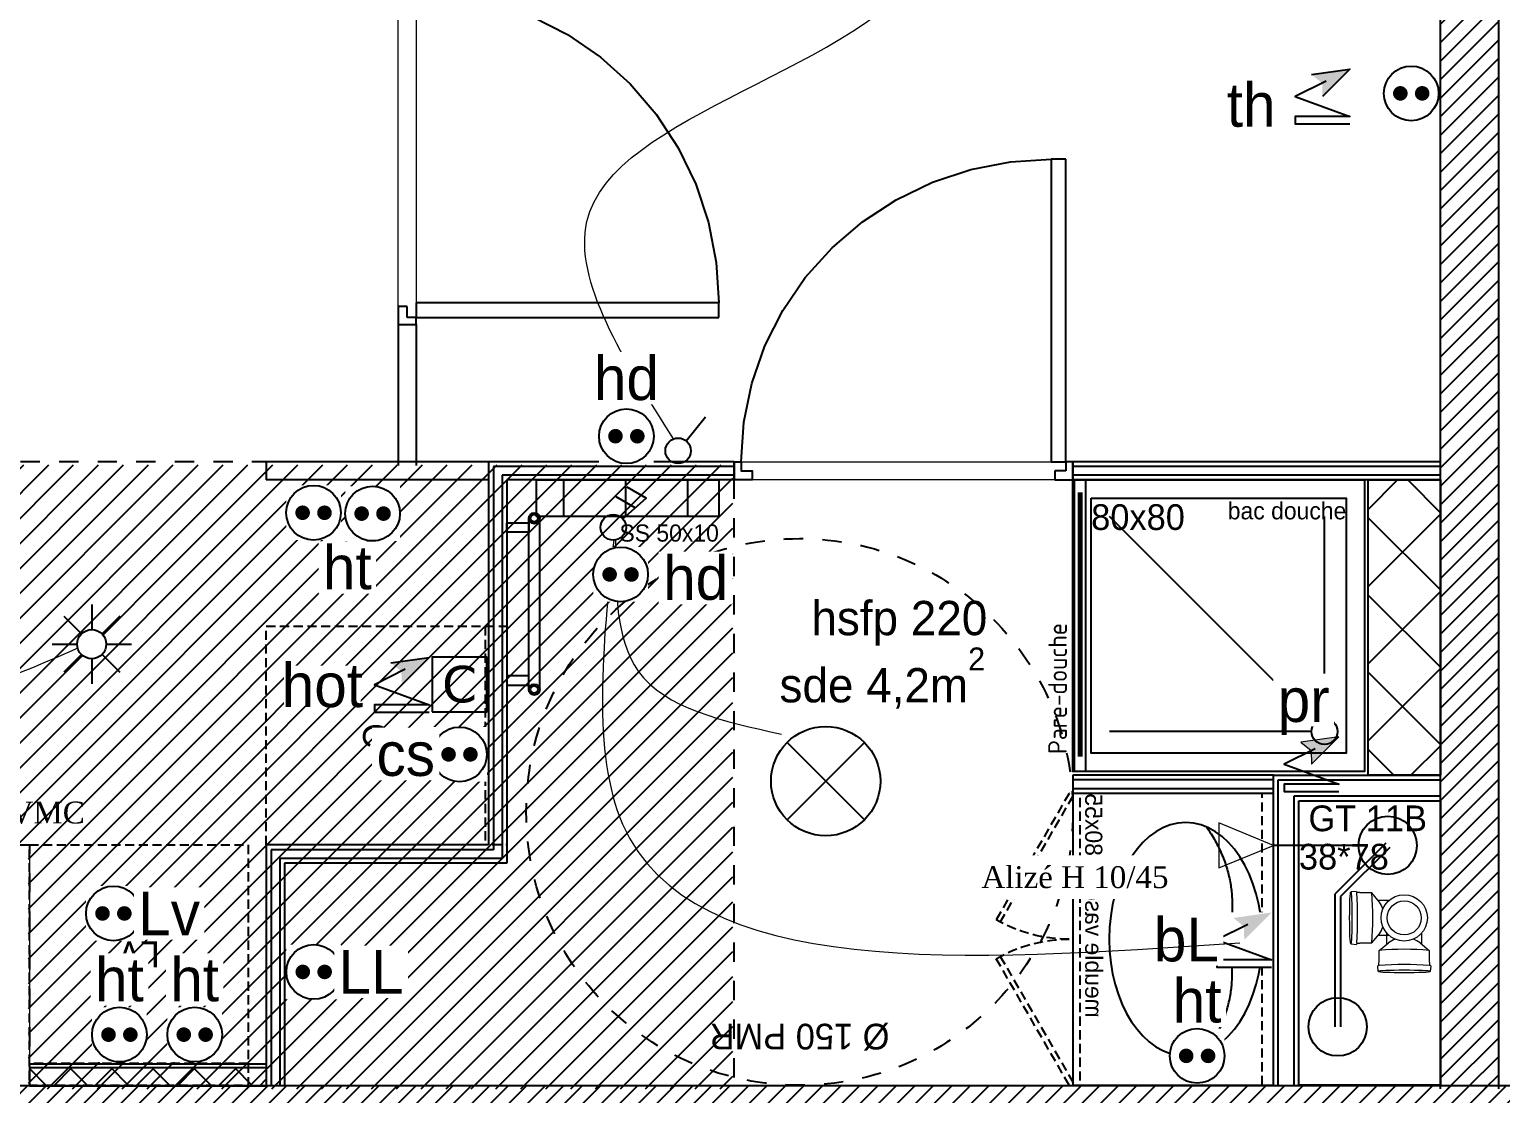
# Model space of a CAD drawing. Header units: centimetres. Extents: x -58072 to 12532, y -30603 to 6224.
# Drawn here: x 9407.3 to 9811, y 4298 to 4590 of the extents above; entities that cross this region are included whole.
import ezdxf

# ---------------------------------------------------------------- set-up
doc = ezdxf.new("R2010")
doc.units = ezdxf.units.CM
for name, pattern in [('ISO-03', [1.5, 0.6, -0.9]), ('Style de ligne -11', [0.347222, 0.20828, -0.138942]), ('Style de ligne -13', [0.147638, 0.098425, -0.049213]), ('Style de ligne -18', [0.164042, 0.054681, -0.109361]), ('Style de ligne -5', [0.20828, 0.069425, -0.138855]), ('VW-01', [0.41656, 0.20828, -0.20828])]:
    doc.linetypes.add(name, pattern=pattern)
for name, color, linetype in [('B Aménagement intérieur', 252, 'Continuous'), ('B BATI-équipement-sanitaires', 252, 'Continuous'), ('B faience', 252, 'Style de ligne -11'), ('B Faux plafonds', 252, 'Continuous'), ('B Faux plafonds_Hatch', 9, 'Continuous'), ('B GÈnÈral_Hatch', 252, 'Continuous'), ('B Général', 252, 'Continuous'), ('C ANNOTATIONS-PMR', 252, 'Style de ligne -5'), ('C ANNOTATIONS-prestations', 252, 'Continuous'), ('C ANNOTATIONS-texte', 252, 'Continuous'), ('C ANNOTATIONS-textes-numérotation gaine', 252, 'ISO-03'), ('D SURFACES-shab', 252, 'Continuous'), ('F REMPLISSAGE-vert clair', 252, 'Continuous'), ('F REMPLISSAGE-vert foncé', 252, 'Continuous'), ('prlm-EAU-CHU', 42, 'Continuous'), ('prlm-GT', 242, 'Continuous'), ('prlm-MOD', 7, 'Continuous'), ('prlm-VMC', 93, 'Continuous')]:
    doc.layers.add(name, color=color, linetype=linetype)
for name, color, linetype, lineweight in [('prlm-CHAUFF-CONV', 1, 'Continuous', 25), ('prlm-ELEC-CFA', 1, 'Continuous', 25), ('prlm-ELEC-CFO', 1, 'Continuous', 25)]:
    doc.layers.add(name, color=color, linetype=linetype, lineweight=lineweight)
doc.layers.add('prlm-ZEROPLOT', color=254, linetype='Continuous', plot=False)
doc.styles.add('Eurostile', font='Eurosti.TTF')
doc.styles.add('Eurostile (italic)', font='Eurostib.TTF')
doc.styles.add('prlm-elec-cfa', font='comic.ttf', dxfattribs={"height": 12})
doc.styles.add('prlm-elec-cfo', font='comic.ttf', dxfattribs={"height": 12})
doc.styles.add('prlm-vmc', font='pala.ttf', dxfattribs={"height": 14})
doc.styles.get("Standard").update_dxf_attribs({"font": 'isocp.shx', "height": 12})
pattern_1 = [(45, (0, 0), (2.4253472, -2.6458333), [])]

# ---------------------------------------------------------------- blocks, each defined once
blk = doc.blocks.new('B 60.Groupe-39-1')
at = {"layer": 'B Général', "linetype": 'Continuous'}
for p, q in [((9748.66, 4300.26), (9748.66, 4385.39)), ((9748.66, 4385.39), (9794.16, 4385.39)), ((9755.66, 4300.26), (9755.66, 4378.39)), ((9755.66, 4378.39), (9794.16, 4378.39))]:
    blk.add_line(p, q, dxfattribs=at)
at = {"layer": 'F REMPLISSAGE-vert clair'}
for p, q in [((9749.96, 4300.26), (9749.96, 4384.09)), ((9749.96, 4384.09), (9794.16, 4384.09)), ((9754.36, 4300.26), (9754.36, 4379.69)), ((9754.36, 4379.69), (9794.16, 4379.69))]:
    blk.add_line(p, q, dxfattribs=at)
at = {"layer": 'F REMPLISSAGE-vert foncé', "linetype": 'Continuous'}
for p, q in [((9748.66, 4300.26), (9748.66, 4385.39)), ((9748.66, 4385.39), (9794.16, 4385.39)), ((9755.66, 4300.26), (9755.66, 4378.39)), ((9755.66, 4378.39), (9794.16, 4378.39))]:
    blk.add_line(p, q, dxfattribs=at)
at = {"layer": 'F REMPLISSAGE-vert foncé'}
for p, q in [((9749.96, 4300.26), (9749.96, 4384.09)), ((9749.96, 4384.09), (9794.16, 4384.09)), ((9754.36, 4300.26), (9754.36, 4379.69)), ((9754.36, 4379.69), (9794.16, 4379.69))]:
    blk.add_line(p, q, dxfattribs=at)
blk = doc.blocks.new('B 60.Groupe-42-1')
at = {"layer": 'C ANNOTATIONS-textes-numérotation gaine', "linetype": 'VW-01', "ltscale": 25.4, "flags": 128}
blk.add_lwpolyline([(9755.66, 4378.39), (9794.48, 4378.39), (9794.48, 4300.33), (9755.66, 4300.33)], close=True, dxfattribs=at)
at = {"layer": 'C ANNOTATIONS-textes-numérotation gaine', "insert": (9755.66, 4377.08), "char_height": 7.056, "width": 42.9111, "attachment_point": 1, "line_spacing_factor": 0.894578, "style": 'Eurostile'}
blk.add_mtext(' GT 11B\\P38*78', dxfattribs=at)
blk = doc.blocks.new('xi.pdch')
at = {"layer": 'prlm-MOD', "color": 0, "linetype": 'ByBlock', "lineweight": -2, "ltscale": 50}
blk.add_lwpolyline([(-32.52, -3.22), (-32.52, -0.19), (47.48, -0.19), (47.48, -3.22)], close=True, dxfattribs=at)
at = {"layer": 'prlm-MOD', "color": 0, "linetype": 'ByBlock', "lineweight": 5, "ltscale": 50, "const_width": 1.3}
blk.add_lwpolyline([(-28.4, -1.71), (44.13, -1.71), (44.13, -1.71)], dxfattribs=at)
at = {"layer": 'prlm-MOD', "color": 0, "insert": (-27.71, 7.06), "char_height": 5.1497, "width": 137.3149, "attachment_point": 1}
blk.add_mtext('Pare-douche', dxfattribs=at)
blk = doc.blocks.new('xi.cceu2')
at = {"layer": 'prlm-EAU-CHU', "color": 0, "lineweight": 13}
for p, q in [((7.27, 4.87), (4.09, 4.87)), ((6.83, 4.34), (8.91, 6.84)), ((8.92, 6.85), (12.09, 6.85)), ((12.09, 6.85), (12.22, 6.97)), ((12.22, 6.97), (13.03, 6.97)), ((13.12, 7.25), (13.03, 6.97)), ((13.12, 7.25), (14.67, 7.11)), ((-4.34, -6.83), (-6.84, -8.91)), ((-4.87, -7.27), (-4.87, -4.09)), ((4.09, -4.87), (7.27, -4.87)), ((6.84, -8.91), (4.34, -6.83)), ((4.87, -4.09), (4.87, -7.27)), ((8.91, -6.84), (6.83, -4.34)), ((12.09, -6.85), (8.92, -6.85)), ((12.22, -6.97), (12.09, -6.85)), ((13.03, -6.97), (12.22, -6.97)), ((13.03, -6.94), (13.12, -7.25)), ((14.67, -7.11), (13.12, -7.25)), ((-6.85, -12.09), (-6.97, -12.22)), ((-6.85, -8.92), (-6.85, -12.09)), ((6.85, -12.09), (6.85, -8.92)), ((6.97, -12.22), (6.85, -12.09)), ((-7.25, -13.12), (-6.97, -13.03)), ((-7.25, -13.12), (-7.11, -14.67)), ((-6.97, -12.22), (-6.97, -13.03)), ((6.94, -13.03), (7.25, -13.12)), ((6.97, -13.03), (6.97, -12.22)), ((7.11, -14.67), (7.25, -13.12))]:
    blk.add_line(p, q, dxfattribs=at)
for radius in [6.36, 4.67]:
    blk.add_circle((0, 0), radius, dxfattribs=at)
for centre, radius, start, end in [((11.68, 0.73), 6.05, 143.4458, 163.8668), ((87.18, 0), 78.56, 174.9975, 185.0025), ((119.65, -0.01), 106.84, 176.2523, 183.719), ((11.68, -0.73), 6.05, 196.1332, 216.5542), ((-0.73, -11.68), 6.05, 106.1332, 126.5542), ((0.73, -11.68), 6.05, 53.4458, 73.8668), ((0, -87.18), 78.56, 84.9975, 95.0025), ((0.01, -119.65), 106.84, 86.281, 93.7477)]:
    blk.add_arc(centre, radius, start, end, dxfattribs=at)
at = {"layer": 'prlm-EAU-CHU', "color": 0, "lineweight": 13, "extrusion": (0, 0, -1)}
blk.add_ellipse((14.67, 0), major_axis=(0, -7.1), ratio=0.043635, dxfattribs=at)
at = {"layer": 'prlm-EAU-CHU', "color": 0, "lineweight": 13}
blk.add_ellipse((0, -14.67), major_axis=(7.1, 0), ratio=0.043635, dxfattribs=at)
blk = doc.blocks.new('xi.be')
at = {"layer": 'prlm-VMC', "color": 0, "linetype": 'ByBlock', "lineweight": 5, "flags": 128}
blk.add_lwpolyline([(-6.17, -15), (6.17, -15), (0, 0)], close=True, dxfattribs=at)
at = {"layer": 'prlm-VMC', "color": 0, "linetype": 'ByBlock', "lineweight": 5}
blk.add_solid([(0, -1), (5.17, -14), (-5.17, -14), (0, -1)], dxfattribs=at)
blk = doc.blocks.new('xi.SA')
at = {"layer": 'prlm-ELEC-CFO', "color": 0}
blk.add_lwpolyline([(0.2, -1.28), (5.5, 5.28)], dxfattribs=at)
blk.add_circle((-2, -4), 3.5, dxfattribs=at)
blk = doc.blocks.new('xi.PCHD')
at = {"color": 0, "lineweight": 5}
blk.add_wipeout([(-7.5, -7.5), (7.5, -7.5), (7.5, 7.5), (-7.5, 7.5)], dxfattribs=at).dxf.layer = 'prlm-ELEC-CFO'
at = {"layer": 'prlm-ELEC-CFO', "color": 0, "linetype": 'ByBlock', "lineweight": 5, "const_width": 2}
for points in [[(-4, 0, 1), (-2, 0, 1)], [(2, 0, 1), (4, 0, 1)]]:
    blk.add_lwpolyline(points, format="xyb", close=True, dxfattribs=at)
at = {"layer": 'prlm-ELEC-CFO', "color": 0, "linetype": 'ByBlock', "lineweight": -2}
blk.add_circle((0, 0), 7.5, dxfattribs=at)
blk = doc.blocks.new('xi.PC')
at = {"color": 0, "lineweight": 5}
blk.add_wipeout([(-7.5, -7.5), (7.5, -7.5), (7.5, 7.5), (-7.5, 7.5)], dxfattribs=at).dxf.layer = 'prlm-ELEC-CFO'
at = {"layer": 'prlm-ELEC-CFO', "color": 0, "linetype": 'ByBlock', "lineweight": 5, "const_width": 2}
for points in [[(-4, 0, 1), (-2, 0, 1)], [(2, 0, 1), (4, 0, 1)]]:
    blk.add_lwpolyline(points, format="xyb", close=True, dxfattribs=at)
at = {"layer": 'prlm-ELEC-CFO', "color": 0, "linetype": 'ByBlock', "lineweight": -2}
blk.add_circle((0, 0), 7.5, dxfattribs=at)
blk = doc.blocks.new('xi.BL')
at = {"color": 0, "lineweight": 5}
blk.add_wipeout([(-7.5, -7.5), (7.5, -7.5), (7.5, 7.5), (-7.5, 7.5)], dxfattribs=at).dxf.layer = 'prlm-ELEC-CFO'
at = {"layer": 'prlm-ELEC-CFO', "lineweight": 5}
blk.add_hatch(color=0, dxfattribs=at).paths.add_polyline_path([(-3, 6), (-0.1, 3.7), (0, 0), (7.5, 7.5)])
at = {"layer": 'prlm-ELEC-CFO', "color": 0}
blk.add_lwpolyline([(0.95, 4.23), (-7.5, 0), (7.5, -5.5), (-7.5, -5.5), (-7.5, -7.5), (7.5, -7.5)], dxfattribs=at)
blk = doc.blocks.new('xi.PTCE')
at = {"layer": 'prlm-ELEC-CFO', "color": 0}
for points in [[(-10.61, 10.61), (10.61, -10.61)], [(10.61, 10.61), (-10.61, -10.61)]]:
    blk.add_lwpolyline(points, dxfattribs=at)
at = {"layer": 'prlm-ELEC-CFO', "color": 0, "linetype": 'ByBlock'}
blk.add_circle((0, 0), 15, dxfattribs=at)
blk = doc.blocks.new('xi.DA')
at = {"layer": 'prlm-ELEC-CFO', "color": 0}
for points in [[(4.05, 1.39), (-1.17, 4.34)], [(0.61, -1.67), (7.04, 4.05), (1.81, 7.01)]]:
    blk.add_lwpolyline(points, dxfattribs=at)
blk.add_circle((-2, -4), 3.5, dxfattribs=at)
blk = doc.blocks.new('xi.PCHT')
at = {"color": 0, "lineweight": 5}
blk.add_wipeout([(-7.5, -7.5), (7.5, -7.5), (7.5, 7.5), (-7.5, 7.5)], dxfattribs=at).dxf.layer = 'prlm-ELEC-CFO'
at = {"layer": 'prlm-ELEC-CFO', "color": 0, "linetype": 'ByBlock', "lineweight": 5, "const_width": 2}
for points in [[(-4, 0, 1), (-2, 0, 1)], [(2, 0, 1), (4, 0, 1)]]:
    blk.add_lwpolyline(points, format="xyb", close=True, dxfattribs=at)
at = {"layer": 'prlm-ELEC-CFO', "color": 0, "linetype": 'ByBlock', "lineweight": -2}
blk.add_circle((0, 0), 7.5, dxfattribs=at)
blk = doc.blocks.new('xi.SPOT')
at = {"color": 0, "lineweight": 5}
blk.add_wipeout([(-4, 0), (-2.83, -2.83), (0, -4), (2.83, -2.83), (4, 0), (2.83, 2.83), (0, 4), (-2.83, 2.83)], dxfattribs=at).dxf.layer = 'prlm-ELEC-CFO'
at = {"layer": 'prlm-ELEC-CFO', "color": 0, "linetype": 'ByBlock', "lineweight": -2, "flags": 128}
for points in [[(0, 10.88), (0, 4)], [(-7.69, 7.69), (-2.83, 2.83)], [(7.69, 7.69), (2.83, 2.83)], [(-10.88, 0), (-4, 0)], [(4, 0), (10.88, 0)], [(-2.83, -2.83), (-7.69, -7.69)], [(0, -4), (0, -10.88)], [(2.83, -2.83), (7.69, -7.69)]]:
    blk.add_lwpolyline(points, dxfattribs=at)
at = {"layer": 'prlm-ELEC-CFO', "color": 0, "linetype": 'ByBlock', "lineweight": -2}
blk.add_circle((0, 0), 4, dxfattribs=at)
blk = doc.blocks.new('xi.LV')
at = {"color": 0, "lineweight": 5}
blk.add_wipeout([(-7.5, -7.5), (7.5, -7.5), (7.5, 7.5), (-7.5, 7.5)], dxfattribs=at).dxf.layer = 'prlm-ELEC-CFO'
at = {"layer": 'prlm-ELEC-CFO', "color": 0, "linetype": 'ByBlock', "lineweight": 5, "const_width": 2}
for points in [[(-4, 0, 1), (-2, 0, 1)], [(2, 0, 1), (4, 0, 1)]]:
    blk.add_lwpolyline(points, format="xyb", close=True, dxfattribs=at)
at = {"layer": 'prlm-ELEC-CFO', "color": 0, "linetype": 'ByBlock', "lineweight": -2}
blk.add_circle((0, 0), 7.5, dxfattribs=at)
blk = doc.blocks.new('xi.SF32')
at = {"layer": 'prlm-ELEC-CFO', "color": 0, "flags": 128}
blk.add_lwpolyline([(-7.5, -7.5), (7.5, -7.5), (7.5, 7.5), (-7.5, 7.5)], close=True, dxfattribs=at)
at = {"layer": 'prlm-ELEC-CFO', "color": 0, "linetype": 'ByBlock', "insert": (0, 0), "char_height": 10, "width": 11.36, "attachment_point": 5}
blk.add_mtext('{\\fVerdana|b0|i0|c0|p34;C}', dxfattribs=at)
blk = doc.blocks.new('xi.PCS')
at = {"color": 0, "lineweight": 5}
blk.add_wipeout([(-7.5, -7.5), (7.5, -7.5), (7.5, 7.5), (-7.5, 7.5)], dxfattribs=at).dxf.layer = 'prlm-ELEC-CFO'
at = {"layer": 'prlm-ELEC-CFO', "color": 0, "linetype": 'ByBlock', "lineweight": 5, "const_width": 2}
for points in [[(-4, 0, 1), (-2, 0, 1)], [(2, 0, 1), (4, 0, 1)]]:
    blk.add_lwpolyline(points, format="xyb", close=True, dxfattribs=at)
at = {"layer": 'prlm-ELEC-CFO', "color": 0, "linetype": 'ByBlock', "lineweight": -2}
blk.add_circle((0, 0), 7.5, dxfattribs=at)
blk = doc.blocks.new('xi.LL')
at = {"color": 0, "lineweight": 5}
blk.add_wipeout([(-7.5, -7.5), (7.5, -7.5), (7.5, 7.5), (-7.5, 7.5)], dxfattribs=at).dxf.layer = 'prlm-ELEC-CFO'
at = {"layer": 'prlm-ELEC-CFO', "color": 0, "linetype": 'ByBlock', "lineweight": 5, "const_width": 2}
for points in [[(-4, 0, 1), (-2, 0, 1)], [(2, 0, 1), (4, 0, 1)]]:
    blk.add_lwpolyline(points, format="xyb", close=True, dxfattribs=at)
at = {"layer": 'prlm-ELEC-CFO', "color": 0, "linetype": 'ByBlock', "lineweight": -2}
blk.add_circle((0, 0), 7.5, dxfattribs=at)
blk = doc.blocks.new('xi.hot')
at = {"layer": 'prlm-ELEC-CFO', "lineweight": 5}
blk.add_hatch(color=0, dxfattribs=at).paths.add_polyline_path([(-3, 6), (-0.1, 3.7), (0, 0), (7.5, 7.5)])
at = {"layer": 'prlm-ELEC-CFO', "color": 0}
for points in [[(0.95, 4.23), (-7.5, 0), (7.5, -5.5), (-7.5, -5.5), (-7.5, -7.5), (7.5, -7.5)], [(-3, 6), (7.5, 7.5), (0, 0)]]:
    blk.add_lwpolyline(points, dxfattribs=at)
blk = doc.blocks.new('xi.TSL-050-050')
at = {"layer": 'prlm-CHAUFF-CONV', "linetype": 'ByBlock', "lineweight": -2}
h = blk.add_hatch(color=0, dxfattribs=at)
edge = h.paths.add_edge_path()
edge.add_arc((-23.5, 7.5), 1.5, 0, 360)
edge = h.paths.add_edge_path(flags=17)
edge.add_arc((-23.5, 7.5), 1, 0, 360)
edge = h.paths.add_edge_path()
edge.add_arc((23.5, 7.5), 1.5, 0, 360)
edge = h.paths.add_edge_path(flags=17)
edge.add_arc((23.5, 7.5), 1, 0, 360)
at = {"layer": 'prlm-CHAUFF-CONV', "color": 0, "linetype": 'ByBlock', "lineweight": -2, "flags": 128}
for points in [[(23.5, 9), (-23.5, 9)], [(23.5, 6), (-23.5, 6)]]:
    blk.add_lwpolyline(points, dxfattribs=at)
at = {"layer": 'prlm-CHAUFF-CONV', "color": 0, "linetype": 'ByBlock', "lineweight": -2}
for points in [[(-19.73, 0), (-22.27, 0), (-22.27, 6), (-19.73, 6)], [(19.73, 0), (22.27, 0), (22.27, 6), (19.73, 6)]]:
    blk.add_lwpolyline(points, close=True, dxfattribs=at)
for centre, radius in [((-23.5, 7.5), 1.5), ((-23.5, 7.5), 1), ((23.5, 7.5), 1.5), ((23.5, 7.5), 1)]:
    blk.add_circle(centre, radius, dxfattribs=at)
at = {"layer": 'prlm-ZEROPLOT', "linetype": 'ByBlock', "lineweight": -2, "flags": 128}
blk.add_lwpolyline([(-21, 0), (21, 0)], dxfattribs=at)
blk = doc.blocks.new('B 60.Rond 150_PMR')
at = {"layer": 'B Général', "linetype": 'VW-01', "ltscale": 25.4}
blk.add_circle((0, 0), 75, dxfattribs=at)
at = {"layer": 'B Général', "insert": (-61.5, 0), "char_height": 7.056, "attachment_point": 5, "rotation": 90, "line_spacing_factor": 0.894578, "style": 'Eurostile (italic)'}
blk.add_mtext('Ø 150 PMR', dxfattribs=at)
blk = doc.blocks.new('B 60.Lave Vaisselle')
at = {"layer": 'B Général', "linetype": 'Style de ligne -13', "ltscale": 25.4, "flags": 128}
blk.add_lwpolyline([(-30, 30), (-30, 36), (30, 36), (30, 30)], dxfattribs=at)
blk.add_lwpolyline([(-30, 30), (30, 30), (30, -30), (-30, -30)], close=True, dxfattribs=at)
at = {"layer": 'B Général', "insert": (0, 0), "char_height": 7.056, "attachment_point": 5, "line_spacing_factor": 0.894578, "style": 'Eurostile'}
blk.add_mtext('LV', dxfattribs=at)
blk = doc.blocks.new('B 60.Cuisson')
at = {"layer": 'B Général', "linetype": 'Style de ligne -13', "ltscale": 25.4, "flags": 128}
blk.add_lwpolyline([(-30, 30), (-30, 36), (30, 36), (30, 30)], dxfattribs=at)
blk.add_lwpolyline([(-30, 30), (30, 30), (30, -30), (-30, -30)], close=True, dxfattribs=at)
at = {"layer": 'B Général', "insert": (0, 0), "char_height": 7.06, "attachment_point": 5, "line_spacing_factor": 0.894578, "style": 'Eurostile'}
blk.add_mtext('C', dxfattribs=at)
blk = doc.blocks.new('B 60.Groupe-3-1')
at = {"layer": 'B Général', "linetype": 'Continuous'}
for centre, major_axis, ratio in [((0, -24.07), (32, 0), 0.65625), ((0, -6.97), (1.5, 0), 1), ((0, -17.15), (2.5, 0), 1)]:
    blk.add_ellipse(centre, major_axis=major_axis, ratio=ratio, dxfattribs=at)
for points in [[(-30.82, -18.37), (-20.7, -11.37), (-9.74, -11.32), (-4.71, -11.3), (0, -11.3)], [(30.82, -18.37), (20.7, -11.37), (9.74, -11.32), (4.71, -11.3), (0, -11.3)]]:
    blk.add_open_spline(points, degree=2, knots=[0, 0, 0, 1, 1, 2, 2, 2], dxfattribs=at)
blk.add_open_spline([(-30.45, -17.59), (-30.5, -17.61), (-30.55, -17.64)], degree=2, dxfattribs=at)
blk = doc.blocks.new('B 60.meuble vasque 80x60')
at = {"layer": 'B BATI-équipement-sanitaires', "linetype": 'Style de ligne -13', "ltscale": 25.4, "flags": 128}
for points in [[(-40, -3.07), (40, -3.07), (40, -53.07), (-40, -53.07)], [(-40, -56.07), (-5.36, -76.07), (-4.71, -74.94), (-39.35, -54.94)], [(40, -56.07), (5.36, -76.07), (4.71, -74.94), (39.35, -54.94)]]:
    blk.add_lwpolyline(points, close=True, dxfattribs=at)
at = {"layer": 'B BATI-équipement-sanitaires', "linetype": 'Style de ligne -13', "ltscale": 25.4}
for centre, start, end in [((-40, -56.07), 330, 0), ((40, -56.07), 180, 210)]:
    blk.add_arc(centre, 40, start, end, dxfattribs=at)
at = {"layer": 'B Général', "flags": 128}
blk.add_lwpolyline([(-40, 0), (40, 0), (40, -55), (-40, -55)], close=True, dxfattribs=at)
at = {"layer": 'B Général'}
blk.add_blockref('B 60.Groupe-3-1', (0, 0), dxfattribs=at)
at = {"layer": 'C ANNOTATIONS-prestations', "insert": (40, -53.07), "char_height": 4.7037, "width": 80, "attachment_point": 9, "line_spacing_factor": 0.894578, "style": 'Eurostile'}
blk.add_mtext('meuble vasque 80x55', dxfattribs=at)
blk = doc.blocks.new('B 60.Sèche-serviette')
at = {"layer": 'B GÈnÈral_Hatch', "linetype": 'Continuous'}
h = blk.add_hatch(dxfattribs=at)
h.set_pattern_fill('H_BARDAGE V 150', color=256, style=0, pattern_type=2)
h.set_pattern_definition([(90, (0, 3.493), (17, 0), [])])
h.paths.add_polyline_path([(-25, 8.4925), (25, 8.4925), (25, -1.5075), (-25, -1.5075)])
at = {"layer": 'B Général', "linetype": 'Continuous', "flags": 128}
blk.add_lwpolyline([(-25, 8.4925), (25, 8.4925), (25, -1.5075), (-25, -1.5075)], close=True, dxfattribs=at)
at = {"layer": 'C ANNOTATIONS-prestations', "insert": (25, -8.4925), "char_height": 4.7037, "width": 50, "attachment_point": 9, "line_spacing_factor": 0.894578, "style": 'Eurostile'}
blk.add_mtext('SS 50x10', dxfattribs=at)
blk = doc.blocks.new('B 60.Bac douche 80.80')
at = {"layer": 'B faience', "lineweight": 18, "flags": 128}
blk.add_lwpolyline([(-41, -40), (40, -40), (40, 41)], dxfattribs=at)
at = {"layer": 'B Général', "linetype": 'Continuous'}
for p, q in [((25.5, -25.5), (-31, 31)), ((28, -24.46), (28, 31)), ((24.46, -28), (-31, -28))]:
    blk.add_line(p, q, dxfattribs=at)
at = {"layer": 'B Général', "linetype": 'Continuous', "flags": 128}
for points in [[(-41, 41), (39, 41), (39, -39), (-41, -39)], [(-36, 36), (34, 36), (34, -34), (-36, -34)]]:
    blk.add_lwpolyline(points, close=True, dxfattribs=at)
at = {"layer": 'B Général', "linetype": 'Continuous'}
blk.add_circle((28, -28), 3.54, dxfattribs=at)
at = {"layer": 'B Général', "insert": (-36, 30.76), "char_height": 7.056, "width": 35, "attachment_point": 4, "line_spacing_factor": 0.894578, "style": 'Eurostile'}
blk.add_mtext('80x80', dxfattribs=at)
at = {"layer": 'C ANNOTATIONS-prestations', "insert": (34, 32.51), "char_height": 4.7037, "width": 70, "attachment_point": 6, "line_spacing_factor": 0.894578, "style": 'Eurostile'}
blk.add_mtext('bac douche ', dxfattribs=at)
blk = doc.blocks.new('xi.PR')
at = {"layer": 'prlm-ELEC-CFO', "lineweight": 5}
blk.add_hatch(color=0, dxfattribs=at).paths.add_polyline_path([(-3, 6), (-0.1, 3.7), (0, 0), (7.5, 7.5)])
at = {"layer": 'prlm-ELEC-CFO', "color": 0}
blk.add_lwpolyline([(0.95, 4.23), (-7.5, 0), (7.5, -5.5), (-7.5, -5.5), (-7.5, -7.5), (7.5, -7.5)], dxfattribs=at)
at = {"layer": 'prlm-ELEC-CFO', "color": 0, "lineweight": 5, "flags": 128}
blk.add_lwpolyline([(-3, 6), (-0.1, 3.7), (0, 0), (7.5, 7.5)], close=True, dxfattribs=at)
blk = doc.blocks.new('xi.TH')
at = {"color": 0, "lineweight": 5}
blk.add_wipeout([(-7.5, -7.5), (7.5, -7.5), (7.5, 7.5), (-7.5, 7.5)], dxfattribs=at).dxf.layer = 'prlm-ELEC-CFA'
at = {"layer": 'prlm-ELEC-CFA', "lineweight": 5}
blk.add_hatch(color=0, dxfattribs=at).paths.add_polyline_path([(-3, 6), (-0.1, 3.7), (0, 0), (7.5, 7.5)])
at = {"layer": 'prlm-ELEC-CFA', "color": 0}
for points in [[(0.95, 4.23), (-7.5, 0), (7.5, -5.5), (-7.5, -5.5), (-7.5, -7.5), (7.5, -7.5)], [(-3, 6), (7.5, 7.5), (0, 0)]]:
    blk.add_lwpolyline(points, dxfattribs=at)

msp = doc.modelspace()

# ---------------------------------------------------------------- hatches: boundary and pattern name
at = {"layer": 'B Faux plafonds_Hatch', "linetype": 'Continuous'}
h = msp.add_hatch(dxfattribs=at)
h.set_pattern_fill('F_P__SOFFITE', color=256, style=0, pattern_type=2)
h.set_pattern_definition([(45, (-0.297, -0.67), (-3.5277778, 3.3072917), [])])
h.paths.add_polyline_path([(9600.363, 4470.503), (9060.187, 4470.503), (9060.083, 4427.197), (9042.291, 4427.197), (9042.187, 4562.196), (8892.495, 4562.196), (8892.494, 4578.311), (8711.187, 4578.311), (8711.182, 4359.306), (8743.491, 4359.306), (8743.496, 4307.313), (9347.046, 4307.172), (9347.047, 4365.359), (9407.047, 4365.359), (9407.047, 4299.32), (9600.363, 4299.32)])
h.paths.add_polyline_path([(8823.494, 4427.273), (8823.494, 4462.245), (8897.495, 4462.245), (8897.494, 4427.216)])
at = {"layer": 'B GÈnÈral_Hatch', "linetype": 'Continuous'}
h = msp.add_hatch(dxfattribs=at)
h.set_pattern_fill('50_BETON', color=256, style=0, pattern_type=2)
h.set_pattern_definition(pattern_1)
h.paths.add_polyline_path([(9794.484, 4299.305), (9810.484, 4299.305), (9810.484, 4917.389), (9794.484, 4883.389)])
h = msp.add_hatch(dxfattribs=at)
h.set_pattern_fill('FAIENCE 15X15', color=256, angle=45, style=0, pattern_type=2)
h.set_pattern_definition([(45, (9784.072, 4425.393), (11.288, -9.8784), []), (-45, (9784.072, 4425.393), (10.3916, 10.8173), [])])
h.paths.add_polyline_path([(9774.66, 4466.393), (9794.484, 4466.393), (9794.484, 4385.393), (9774.66, 4385.393)])
h = msp.add_hatch(dxfattribs=at)
h.set_pattern_fill('02_ISOLANT', color=256, style=0, pattern_type=2)
h.set_pattern_definition([(45, (0, 0), (-5.656854, 5.656854), []), (135, (0, 0), (5.656854, 5.656854), [])])
h.paths.add_polyline_path([(9407.344, 4305.209), (9407.344, 4300.209), (9472.344, 4300.209), (9472.344, 4305.209)])
h = msp.add_hatch(dxfattribs=at)
h.set_pattern_fill('50_BETON', color=256, style=0, pattern_type=2)
h.set_pattern_definition(pattern_1)
h.paths.add_polyline_path([(9157.344, 4300.229), (9157.345, 4282.229), (10082.189, 4282.287), (10082.188, 4300.287)])

# ---------------------------------------------------------------- linework, layer by layer
at = {"layer": 'B Faux plafonds', "linetype": 'VW-01', "ltscale": 25.4, "flags": 128}
msp.add_lwpolyline([(9600.66, 4471.393), (9060.484, 4471.393), (9060.381, 4428.087), (9042.588, 4428.087), (9042.484, 4563.086), (8892.792, 4563.086), (8892.791, 4579.201), (8711.484, 4579.201), (8711.479, 4360.196), (8743.788, 4360.196), (8743.793, 4308.204), (9347.343, 4308.062), (9347.344, 4366.25), (9407.344, 4366.25), (9407.344, 4300.211), (9600.66, 4300.211)], close=True, dxfattribs=at)
at = {"layer": 'B Général', "linetype": 'Continuous', "lineweight": 18}
for p, q in [((9810.484, 4299.305), (9810.484, 4917.389)), ((9794.484, 4299.305), (9794.484, 4883.389)), ((9157.344, 4300.229), (10082.188, 4300.287))]:
    msp.add_line(p, q, dxfattribs=at)
at = {"layer": 'B Général', "linetype": 'Continuous'}
for p, q in [((9810.484, 4299.305), (9810.484, 4917.389)), ((9794.484, 4299.305), (9794.484, 4883.389)), ((9511, 4514), (9508.5, 4514)), ((9508.5, 4514), (9508.5, 4509)), ((9511, 4511), (9511, 4514)), ((9508.5, 4509), (9508.5, 4470.393)), ((9508.5, 4509), (9508.5, 4470.393)), ((9508.5, 4509), (9513.5, 4509)), ((9508.5, 4509), (9513.5, 4509)), ((9513.5, 4511), (9511, 4511)), ((9513.5, 4509), (9513.5, 4511)), ((9513.5, 4509), (9513.5, 4470.393)), ((9513.5, 4509), (9513.5, 4470.393)), ((9533.344, 4471.393), (9472.344, 4471.393)), ((9472.344, 4471.393), (9472.344, 4466.393)), ((9508.5, 4471.393), (9472.344, 4471.393)), ((9533.344, 4471.393), (9513.5, 4471.393)), ((9600.66, 4471.393), (9533.344, 4471.393)), ((9533.344, 4471.393), (9533.344, 4366.25)), ((9600.66, 4471.393), (9600.66, 4466.393)), ((9691.66, 4468.893), (9688.66, 4468.893)), ((9688.66, 4468.893), (9688.66, 4466.393)), ((9693.66, 4471.393), (9691.66, 4471.393)), ((9691.66, 4471.393), (9691.66, 4468.893)), ((9693.66, 4471.393), (9693.66, 4466.393)), ((9794.484, 4471.393), (9693.66, 4471.393)), ((9693.66, 4466.393), (9693.66, 4471.393)), ((9533.344, 4466.393), (9472.344, 4466.393)), ((9533.344, 4466.393), (9472.344, 4466.393)), ((9600.66, 4466.393), (9538.344, 4466.393)), ((9538.344, 4466.393), (9538.344, 4361.25)), ((9688.66, 4466.393), (9693.66, 4466.393)), ((9794.484, 4466.393), (9693.66, 4466.393)), ((9693.66, 4385.393), (9693.66, 4380.393)), ((9748.66, 4385.393), (9693.66, 4385.393)), ((9748.66, 4380.393), (9693.66, 4380.393)), ((9533.344, 4366.25), (9472.344, 4366.25)), ((9472.344, 4366.25), (9472.344, 4300.25)), ((9538.344, 4361.25), (9477.344, 4361.25)), ((9477.344, 4361.25), (9477.344, 4300.25)), ((9407.344, 4306.209), (9472.344, 4306.209)), ((9407.344, 4306.209), (9472.344, 4306.209)), ((9407.344, 4305.209), (9472.344, 4305.209)), ((9157.344, 4300.229), (10082.188, 4300.287)), ((9407.344, 4300.209), (9472.344, 4300.209)), ((9407.344, 4300.209), (9472.344, 4300.209))]:
    msp.add_line(p, q, dxfattribs=at)
at = {"layer": 'B Général', "linetype": 'Style de ligne -18', "ltscale": 645.16}
for p, q in [((9545.263, 4593.53), (9555, 4588.612)), ((9555, 4588.612), (9564.027, 4582.435)), ((9564.027, 4582.435), (9572.19, 4575.104)), ((9572.19, 4575.104), (9579.348, 4566.745)), ((9579.348, 4566.745), (9585.38, 4557.5)), ((9585.38, 4557.5), (9590.182, 4547.528)), ((9665.661, 4551.565), (9676.565, 4553.683)), ((9676.565, 4553.683), (9687.66, 4554.393)), ((9655.132, 4548.075), (9665.661, 4551.565)), ((9590.182, 4547.528), (9593.672, 4537)), ((9645.16, 4543.273), (9655.132, 4548.075)), ((9635.915, 4537.241), (9645.16, 4543.273)), ((9593.672, 4537), (9595.79, 4526.095)), ((9627.556, 4530.083), (9635.915, 4537.241)), ((9620.225, 4521.92), (9627.556, 4530.083)), ((9595.79, 4526.095), (9596.5, 4515)), ((9614.048, 4512.893), (9620.225, 4521.92)), ((9609.13, 4503.156), (9614.048, 4512.893)), ((9605.556, 4492.875), (9609.13, 4503.156)), ((9603.387, 4482.227), (9605.556, 4492.875)), ((9602.66, 4471.393), (9603.387, 4482.227))]:
    msp.add_line(p, q, dxfattribs=at)
at = {"layer": 'B Général'}
for p, q in [((9691.66, 4554.393), (9687.66, 4554.393)), ((9687.66, 4554.393), (9687.66, 4471.393)), ((9691.66, 4471.393), (9691.66, 4554.393)), ((9596.5, 4515), (9513.5, 4515)), ((9513.5, 4515), (9513.5, 4511)), ((9596.5, 4511), (9596.5, 4515)), ((9513.5, 4511), (9596.5, 4511)), ((9687.66, 4471.393), (9691.66, 4471.393))]:
    msp.add_line(p, q, dxfattribs=at)
at = {"layer": 'B Général', "linetype": 'Continuous', "flags": 128}
for points in [[(9600.66, 4471.393), (9602.66, 4471.393), (9602.66, 4468.893), (9605.66, 4468.893), (9605.66, 4466.393), (9600.66, 4466.393), (9600.66, 4466.393), (9600.66, 4466.393), (9600.66, 4470.679), (9600.66, 4470.679)], [(9774.66, 4466.393), (9794.484, 4466.393), (9794.484, 4385.393), (9774.66, 4385.393)]]:
    msp.add_lwpolyline(points, close=True, dxfattribs=at)
at = {"layer": 'D SURFACES-shab', "lineweight": 18, "flags": 128}
for points in [[(9407.344, 4366.25), (9407.344, 4306.209), (9472.344, 4306.209), (9472.344, 4366.25), (9533.344, 4366.25), (9533.344, 4466.393), (9472.344, 4466.393), (9472.344, 4471.393), (9508.5, 4471.393), (9508.5, 4883.389), (9060.483, 4883.389), (9060.484, 4433.088), (9162.344, 4433.094), (9162.344, 4306.25), (9347.344, 4306.25), (9347.344, 4366.25)], [(9513.5, 4883.389), (9513.5, 4471.393), (9794.484, 4471.393), (9794.484, 4883.389)], [(9477.344, 4361.25), (9477.344, 4300.235), (9748.66, 4300.329), (9748.66, 4380.457), (9693.66, 4380.393), (9693.66, 4385.393), (9748.66, 4385.393), (9748.66, 4385.389), (9794.484, 4385.393), (9794.484, 4466.393), (9538.344, 4466.393), (9538.344, 4361.25)]]:
    msp.add_lwpolyline(points, close=True, dxfattribs=at)
at = {"layer": 'F REMPLISSAGE-vert clair'}
for p, q in [((9600.66, 4470.093), (9534.644, 4470.093)), ((9534.644, 4470.093), (9534.644, 4364.95)), ((9794.484, 4470.093), (9693.66, 4470.093)), ((9600.66, 4467.693), (9537.044, 4467.693)), ((9537.044, 4467.693), (9537.044, 4362.55)), ((9794.484, 4467.693), (9693.66, 4467.693)), ((9748.66, 4384.093), (9693.66, 4384.093)), ((9748.66, 4381.693), (9693.66, 4381.693)), ((9534.644, 4364.95), (9473.644, 4364.95)), ((9473.644, 4364.95), (9473.644, 4300.25)), ((9537.044, 4362.55), (9476.044, 4362.55)), ((9476.044, 4362.55), (9476.044, 4300.25))]:
    msp.add_line(p, q, dxfattribs=at)
at = {"layer": 'F REMPLISSAGE-vert foncé', "linetype": 'Continuous'}
for p, q in [((9600.66, 4471.393), (9533.344, 4471.393)), ((9533.344, 4471.393), (9533.344, 4366.25)), ((9794.484, 4471.393), (9693.66, 4471.393)), ((9600.66, 4466.393), (9538.344, 4466.393)), ((9538.344, 4466.393), (9538.344, 4361.25)), ((9794.484, 4466.393), (9693.66, 4466.393)), ((9748.66, 4385.393), (9693.66, 4385.393)), ((9748.66, 4380.393), (9693.66, 4380.393)), ((9533.344, 4366.25), (9472.344, 4366.25)), ((9472.344, 4366.25), (9472.344, 4300.25)), ((9538.344, 4361.25), (9477.344, 4361.25)), ((9477.344, 4361.25), (9477.344, 4300.25))]:
    msp.add_line(p, q, dxfattribs=at)
at = {"layer": 'F REMPLISSAGE-vert foncé'}
for p, q in [((9600.66, 4470.093), (9534.644, 4470.093)), ((9534.644, 4470.093), (9534.644, 4364.95)), ((9794.484, 4470.093), (9693.66, 4470.093)), ((9600.66, 4467.693), (9537.044, 4467.693)), ((9537.044, 4467.693), (9537.044, 4362.55)), ((9794.484, 4467.693), (9693.66, 4467.693)), ((9748.66, 4384.093), (9693.66, 4384.093)), ((9748.66, 4381.693), (9693.66, 4381.693)), ((9534.644, 4364.95), (9473.644, 4364.95)), ((9473.644, 4364.95), (9473.644, 4300.25)), ((9537.044, 4362.55), (9476.044, 4362.55)), ((9476.044, 4362.55), (9476.044, 4300.25))]:
    msp.add_line(p, q, dxfattribs=at)
at = {"layer": 'prlm-ELEC-CFO', "lineweight": 13}
for points in [[(9584.027, 4477.645), (9560.294, 4537.283), (9655.929, 4610.355), (9662.432, 4672.57)], [(9568.132, 4449.945), (9574.387, 4413.932), (9613.693, 4396.667)]]:
    msp.add_spline(points, degree=3, dxfattribs=at)
at = {"layer": 'prlm-GT'}
msp.add_lwpolyline([(9755.66, 4378.389), (9794.484, 4378.389), (9794.484, 4300.327), (9755.66, 4300.327)], close=True, dxfattribs=at)
at = {"layer": 'prlm-VMC', "ltscale": 25}
for p, q in [((9779.467, 4366.699), (9765.506, 4352.738)), ((9780.598, 4365.567), (9767.106, 4352.075)), ((9765.506, 4352.738), (9765.506, 4316.351)), ((9767.106, 4352.075), (9767.106, 4316.351))]:
    msp.add_line(p, q, dxfattribs=at)
at = {"layer": 'prlm-VMC'}
msp.add_lwpolyline([(9772.032, 4366.133), (9748.66, 4366.133)], dxfattribs=at)
for centre in [(9780.032, 4366.133), (9766.306, 4316.351)]:
    msp.add_circle(centre, 8, dxfattribs=at)

# ---------------------------------------------------------------- block references
at = {"layer": 'B Aménagement intérieur'}
msp.add_blockref('B 60.Groupe-39-1', (0, 0), dxfattribs=at)
at = {"layer": 'B Général'}
for name, p in [('B 60.Sèche-serviette', (9571.5, 4457.901)), ('B 60.Bac douche 80.80', (9734.66, 4425.393))]:
    msp.add_blockref(name, p, dxfattribs=at)
for name, p, rotation in [('B 60.Cuisson', (9502.344, 4396.25), 270), ('B 60.Lave Vaisselle', (9437.344, 4336.25), 180)]:
    msp.add_blockref(name, p, dxfattribs=dict(at, rotation=rotation))
at = {"layer": 'B Général', "xscale": -1, "rotation": 270}
msp.add_blockref('B 60.meuble vasque 80x60', (9748.66, 4340.393), dxfattribs=at)
at = {"layer": 'C ANNOTATIONS-PMR', "ltscale": 25.4, "rotation": 90}
msp.add_blockref('B 60.Rond 150_PMR', (9618.66, 4375.304), dxfattribs=at)
at = {"layer": 'C ANNOTATIONS-textes-numérotation gaine'}
msp.add_blockref('B 60.Groupe-42-1', (0, 0), dxfattribs=at)
at = {"layer": 'prlm-CHAUFF-CONV', "rotation": 270}
msp.add_blockref('xi.TSL-050-050', (9538.344, 4432.385), dxfattribs=at)
at = {"layer": 'prlm-EAU-CHU', "rotation": 270}
msp.add_blockref('xi.cceu2', (9784.554, 4346.236), dxfattribs=at)
at = {"layer": 'prlm-ELEC-CFO'}
for name, p in [('xi.SA', (9587.321, 4478.393)), ('xi.DA', (9569.533, 4457.393)), ('xi.hot', (9509.508, 4410.214)), ('xi.SF32', (9525.344, 4410.292)), ('xi.PTCE', (9625.823, 4383.768)), ('xi.PR', (9759.144, 4388.437))]:
    msp.add_blockref(name, p, dxfattribs=at)
at = {"layer": 'prlm-MOD', "rotation": 90}
msp.add_blockref('xi.pdch', (9693.921, 4418.908), dxfattribs=at)
at = {"layer": 'prlm-VMC', "rotation": 270.0001153397591}
msp.add_blockref('xi.be', (9748.66, 4366.133), dxfattribs=at)

# ---------------------------------------------------------------- texts
at = {"layer": 'C ANNOTATIONS-texte', "attachment_point": 1, "line_spacing_factor": 0.894578, "style": 'Eurostile'}
for s, insert, char_height, width in [('hsfp 220', (9621.898, 4433.208), 9.4074, 68.92758), ('sde 4,2m{\\H0.6667x;\\S2^ ;}', (9613.151, 4420.429), 9.40741, 136.49002)]:
    msp.add_mtext(s, dxfattribs=dict(at, insert=insert, char_height=char_height, width=width))
at = {"layer": 'prlm-ELEC-CFO', "insert": (9387.777, 4378.146), "char_height": 6, "attachment_point": 1, "style": 'prlm-vmc'}
msp.add_mtext_dynamic_manual_height_columns('BP-VMC', width=101.12978, gutter_width=50, heights=[0], dxfattribs=at)

# ---------------------------------------------------------------- next in the draw order: block references
at = {"layer": 'prlm-ELEC-CFA'}
msp.add_blockref('xi.TH', (9762.138, 4571.593), dxfattribs=at)
at = {"layer": 'prlm-ELEC-CFO'}
for name, p in [('xi.PC', (9786.484, 4572.459)), ('xi.PCHD', (9571.133, 4478.393)), ('xi.PCHT', (9485.3, 4457.393)), ('xi.SPOT', (9424.434, 4421.336)), ('xi.PCS', (9525.344, 4391.106)), ('xi.LV', (9430.393, 4347.462)), ('xi.BL', (9740.66, 4340.222)), ('xi.LL', (9485.344, 4331.42)), ('xi.PCHT', (9432.037, 4314.209)), ('xi.PCHT', (9452.691, 4314.209)), ('xi.PCHT', (9727.732, 4308.382))]:
    msp.add_blockref(name, p, dxfattribs=at)

# ---------------------------------------------------------------- next in the draw order: texts
at = {"layer": 'prlm-ELEC-CFA', "lineweight": 20, "insert": (9742.548, 4569.222), "char_height": 12, "attachment_point": 5, "line_spacing_factor": 0.8, "style": 'prlm-elec-cfa', "bg_fill": 3, "box_fill_scale": 1.1, "bg_fill_color": 256, "bg_fill_transparency": 0}
msp.add_mtext('th', dxfattribs=at)
at = {"layer": 'prlm-ELEC-CFO', "lineweight": 20, "char_height": 12, "line_spacing_factor": 0.8, "style": 'prlm-elec-cfo', "bg_fill": 3, "bg_fill_color": 256, "bg_fill_transparency": 0}
for s, insert, attachment_point, box_fill_scale in [('hot', (9487.719, 4416.058), 2, 0.95), ('pr', (9756.96, 4404.193), 5, 1.1)]:
    msp.add_mtext(s, dxfattribs=dict(at, insert=insert, attachment_point=attachment_point, box_fill_scale=box_fill_scale))

# ---------------------------------------------------------------- next in the draw order: linework, layer by layer
at = {"layer": 'prlm-ELEC-CFO', "lineweight": 13}
msp.add_spline([(9420.586, 4420.241), (9370.947, 4406.116), (9329.171, 4418.56)], degree=3, dxfattribs=at)

# ---------------------------------------------------------------- next in the draw order: texts
at = {"layer": 'prlm-ELEC-CFO', "lineweight": 20, "char_height": 12, "attachment_point": 5, "line_spacing_factor": 0.8, "style": 'prlm-elec-cfo', "bg_fill": 3, "box_fill_scale": 1.1, "bg_fill_color": 256, "bg_fill_transparency": 0}
for s, insert in [('hd', (9571.133, 4494.225)), ('ht', (9494.557, 4442.317)), ('cs', (9510.599, 4391.106)), ('Lv', (9445.675, 4347.462)), ('bL', (9724.777, 4340.222)), ('ht', (9432.037, 4329.285)), ('ht', (9452.691, 4329.285)), ('LL', (9501.09, 4331.42))]:
    msp.add_mtext(s, dxfattribs=dict(at, insert=insert))

# ---------------------------------------------------------------- next in the draw order: linework, layer by layer
at = {"layer": 'prlm-ELEC-CFO', "lineweight": 13}
msp.add_spline([(9567.643, 4449.895), (9570.104, 4371.978), (9739.44, 4339.442)], degree=3, dxfattribs=at)

# ---------------------------------------------------------------- next in the draw order: block references
at = {"layer": 'prlm-ELEC-CFO'}
msp.add_blockref('xi.PCHT', (9501.492, 4457.162), dxfattribs=at)

# ---------------------------------------------------------------- next in the draw order: block references
msp.add_blockref('xi.PCHD', (9569.533, 4440.475), dxfattribs=at)

# ---------------------------------------------------------------- next in the draw order: texts
at = {"layer": 'prlm-ELEC-CFO', "lineweight": 20, "char_height": 12, "attachment_point": 5, "line_spacing_factor": 0.8, "style": 'prlm-elec-cfo', "bg_fill": 3, "box_fill_scale": 1.1, "bg_fill_color": 256, "bg_fill_transparency": 0}
for s, insert in [('hd', (9590.138, 4439.417)), ('ht', (9727.724, 4323.458))]:
    msp.add_mtext(s, dxfattribs=dict(at, insert=insert))
at = {"layer": 'prlm-VMC', "ltscale": 25, "insert": (9694.206, 4357.38), "char_height": 6, "width": 58.61474, "attachment_point": 5, "line_spacing_factor": 0.8, "style": 'prlm-vmc', "bg_fill": 2}
msp.add_mtext('Alizé H 10/45', dxfattribs=at)

doc.saveas('drawing.dxf')
